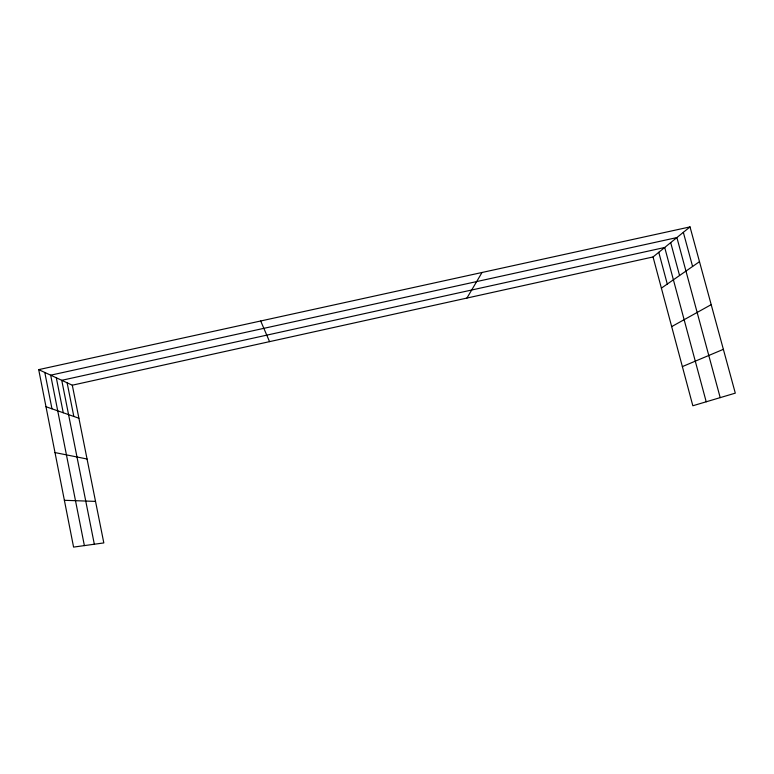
<?xml version="1.0" encoding="UTF-8"?>
<svg xmlns="http://www.w3.org/2000/svg" width="774" height="774" viewBox="0 0 774 774"><rect width="100%" height="100%" fill="white"/><g stroke="black" fill="none" stroke-linecap="round" stroke-linejoin="round"><path stroke-width="1.16" d="M466.935 298.058L482.028 272.487M653.053 256.958L690.021 226.908L735.3 393.144L692.836 405.76L653.053 256.958L72.301 385.2L38.7 369.633L73.578 547.092L103.822 542.922L72.301 385.2M661.393 288.141L699.493 261.68M671.677 326.618L711.2 304.646M682.368 366.605L723.371 349.335M38.7 369.633L690.021 226.908M64.377 500.304L95.521 501.397M55.002 452.577L87.046 459.001M45.995 406.727L78.9 418.231M260.693 320.987L269.555 341.644M683.336 232.345L692.595 266.469M720.197 397.633L676.892 237.579L50.678 375.187L84.376 545.602M670.69 242.63L679.562 275.525M706.207 401.783L664.711 247.487L61.746 380.315L94.331 544.228M658.78 252.314L667.285 284.048M67.125 382.801L73.83 416.46M56.318 377.799L63.255 412.765M44.805 372.468L51.974 408.827"/></g></svg>
